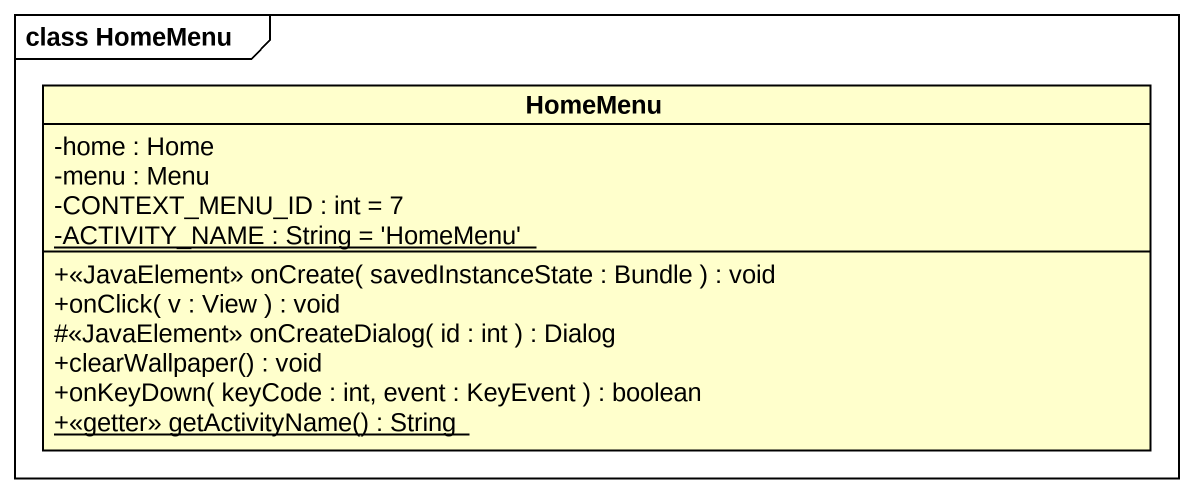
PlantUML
@startuml
mainframe class HomeMenu
hide circle
hide empty members
skinparam classAttributeIconSize 0
class HomeMenu {
  -home : Home
  -menu : Menu
  -CONTEXT_MENU_ID : int = 7
  {static} -ACTIVITY_NAME : String = 'HomeMenu'
  +<<JavaElement>> onCreate( savedInstanceState : Bundle ) : void
  +onClick( v : View ) : void
  #<<JavaElement>> onCreateDialog( id : int ) : Dialog
  +clearWallpaper() : void
  +onKeyDown( keyCode : int, event : KeyEvent ) : boolean
  {static} +<<getter>> getActivityName() : String
}
@enduml
